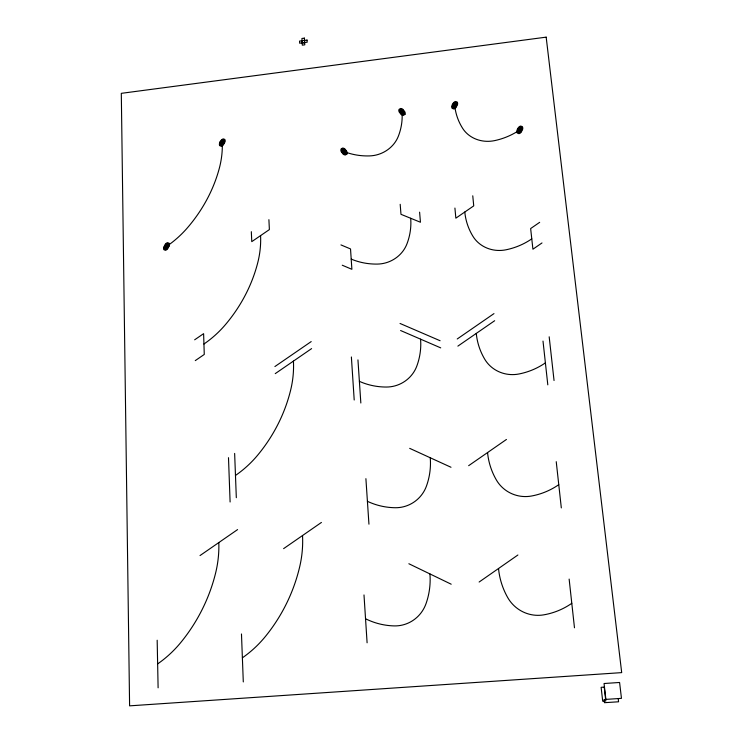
<?xml version="1.0" encoding="UTF-8"?>
<svg xmlns="http://www.w3.org/2000/svg" width="743" height="743" viewBox="0 0 743 743"><rect width="100%" height="100%" fill="white"/><g stroke="black" fill="none" stroke-linecap="round" stroke-linejoin="round"><path stroke-width="1.11" d="M479.133 582.029L517.899 555.002M468.647 465.685L506.447 439.457M200.025 555.56L237.584 529.592M283.612 548.64L321.422 522.45M539.678 222.333L530.641 228.556L532.917 249.211L541.991 242.952M457.233 338.975L493.974 313.611M457.874 346.127L494.671 320.716M195.27 360.615L204.269 354.448L203.61 333.663L194.657 339.802M274.901 366.55L311.206 341.585M275.244 373.627L311.605 348.606M302.187 43.02L304.658 42.685M340.953 244.911L350.529 248.933L351.885 269.3L342.263 265.223M400.04 323.465L440.097 340.731M400.588 330.514L440.72 347.873M409.69 448.354L451.001 467.263M408.864 563.742L451.196 584.202M618.204 698.596L618.575 701.782L604.449 702.692L604.078 699.516L621.464 698.346L619.588 682.473L604.059 683.514L605.879 699.358M549.179 336.811L554.046 380.518M543.003 341.093L547.805 384.846M556.238 461.672L561.318 507.906M569.138 579.085L574.478 627.789M472.762 195.808L473.737 205.876L455.849 218.173L454.92 208.059M419.6 212.164L420.445 222.241L400.979 214.318L400.189 204.306M357.95 359.891L360.838 403.003M365.9 478.668L368.946 524.177M351.383 356.974L354.207 400.003M363.996 594.948L367.098 642.797M302.011 40.744L302.132 42.89M268.901 219.677L269.384 229.596L251.766 241.642L251.329 231.686M234.639 453.425L236.32 497.699M241.475 633.974L243.295 681.925M228.491 457.669L230.107 501.989M157.172 640.234L158.11 687.823M166.488 246.481A96.497 85.324 -36 0 0 187.635 227.572A144.291 126.134 -36.3 0 0 219.287 168.41A96.135 84.832 -34.8 0 0 222.259 142.563M260.579 235.615A98.791 89.374 -37.2 0 1 257.747 262.706A148.303 132.802 -38.9 0 1 225.603 324.44A99.2 89.894 -38.8 0 1 203.935 344.028M235.475 475.455A102.831 95.568 -46.1 0 0 257.821 454.985A153.662 141.105 -45.2 0 0 290.699 389.871A102.33 95.076 -43.8 0 0 293.429 361.107M218.813 542.566A107.484 99.079 -61.3 0 1 215.535 573.355A161.38 146.975 -60.1 0 1 180.818 642.463A108.237 99.432 -63 0 1 157.637 663.908M302.522 535.536A107.772 101.41 -61.6 0 1 299.745 566.547A161.807 150.392 -60.1 0 1 265.623 636.203A108.524 101.772 -63.9 0 1 242.385 657.824M402 111.896A62.663 56.338 -22.5 0 1 398.35 136.229A29.924 27.008 -20.7 0 1 369.568 155.909A62.7 56.162 -20.3 0 1 344.009 151.526M410.693 218.275A64.204 59.329 -24.2 0 1 406.988 243.797A30.658 28.457 -21.7 0 1 377.472 264.081A64.232 59.161 -21 0 1 351.207 259.093M420.566 339.152A65.988 62.802 -28.4 0 1 416.814 366.076A31.494 30.147 -24.6 0 1 386.444 387.038A65.969 62.644 -23 0 1 359.389 381.345M430.253 457.762A67.854 66.183 -41.9 0 1 426.445 486.089A32.358 31.819 -37.8 0 1 395.257 507.729A67.715 66.136 -30.1 0 1 367.413 501.311M429.928 573.921A70.371 68.653 -76.3 0 1 426.036 603.622A33.63 32.943 -86.2 0 1 394.059 625.903A69.907 68.913 -76 0 1 365.537 618.752M454.697 105.227A64.492 57.824 -11 0 0 462.592 128.26A30.5 27.482 -12.7 0 0 494.792 140.585A63.833 57.081 -13.3 0 0 519.812 129.867M464.802 212.024A66.146 60.917 -8.2 0 0 472.966 236.348A31.271 28.968 -10.4 0 0 506.085 249.778A65.43 60.137 -11.5 0 0 531.774 238.865M476.282 333.412A68.068 64.492 -2.2 0 0 484.761 359.259A32.163 30.677 -5.1 0 0 518.939 373.989A67.26 63.694 -7.5 0 0 545.39 362.863M487.557 452.561A70.167 67.91 12.4 0 0 496.352 479.941A33.119 32.33 11.4 0 0 531.57 496.008A69.155 67.186 3.6 0 0 558.764 484.677M498.525 568.506A72.888 70.65 38.9 0 0 507.627 597.428A34.457 33.584 46.2 0 0 543.867 614.832A71.579 70.111 37.1 0 0 571.794 603.307M520.397 129.458C519.608 132.44 518.633 128.307 520.397 129.458M520.982 129.059L520.369 130.787L518.8 131.139L519.246 128.938L520.165 128.344L520.982 129.059M453.564 105.506C455.375 109.62 456.648 100.064 453.564 105.506M454.131 105.367C455.032 107.429 455.673 102.645 454.131 105.367M222.835 142.182C221.953 145.043 221.238 141.086 222.835 142.182M223.411 141.792C221.154 148.247 220.012 138.997 223.411 141.792M165.392 246.741C166.841 251.812 169.32 240.556 165.392 246.741M165.94 246.611C166.683 248.729 167.574 243.862 165.94 246.611M400.821 110.902C401.526 116.187 405.279 110.048 400.821 110.902M401.415 111.394C401.768 114.041 403.644 110.976 401.415 111.394M344.631 151.767C343.182 153.29 343.359 149.102 344.631 151.767M345.254 152.018C342.365 155.064 342.718 146.677 345.254 152.018M517.472 128.976L516.933 130.554A5.09 4.607 -10.3 0 0 516.868 131.882A3.251 2.935 -10.4 0 0 517.286 133.053L518.911 133.666A3.251 2.935 -10.5 0 0 520.165 133.136A5.08 4.597 -10.6 0 0 521.215 132.18L522.682 129.171A5.08 4.597 -10.6 0 0 522.747 127.842A3.446 3.111 -10.5 0 0 522.301 126.607L520.704 126.059A3.251 2.935 -10.3 0 0 519.45 126.598A5.09 4.597 -10.2 0 0 518.4 127.555L517.472 128.976M517.936 129.152L517.509 130.415A4.068 3.678 -10.3 0 0 517.453 131.474A2.6 2.35 -10.4 0 0 517.787 132.412L519.097 132.904A2.6 2.35 -10.5 0 0 520.091 132.477A4.068 3.678 -10.6 0 0 520.936 131.715L522.106 129.31A4.068 3.678 -10.6 0 0 522.162 128.251A2.758 2.489 -10.5 0 0 521.809 127.257L520.518 126.821A2.6 2.35 -10.4 0 0 519.524 127.248A4.068 3.678 -10.3 0 0 518.679 128.019L517.936 129.152M518.41 129.328L518.085 130.276A3.056 2.758 -10.3 0 0 518.038 131.074A1.95 1.765 -10.4 0 0 518.289 131.771L519.273 132.143A1.95 1.765 -10.5 0 0 520.026 131.827A3.046 2.758 -10.5 0 0 520.657 131.251L521.53 129.449A3.046 2.758 -10.5 0 0 521.577 128.65A2.071 1.867 -10.5 0 0 521.307 127.907L520.341 127.582A1.95 1.765 -10.4 0 0 519.589 127.907A3.056 2.758 -10.3 0 0 518.958 128.474L518.41 129.328M452.422 104.373L451.874 105.915A4.997 4.495 -14.8 0 0 451.79 107.215A3.186 2.87 -15 0 0 452.181 108.367L453.769 108.97A3.186 2.87 -15.1 0 0 454.995 108.432A4.987 4.486 -15.2 0 0 456.035 107.494L457.521 104.549A4.987 4.486 -15.1 0 0 457.604 103.24A3.381 3.046 -15 0 0 457.186 102.032L455.626 101.503A3.186 2.87 -14.9 0 0 454.391 102.032A4.997 4.495 -14.8 0 0 453.351 102.971L452.422 104.373M452.877 104.54L452.441 105.775A3.994 3.594 -14.9 0 0 452.366 106.825A2.554 2.294 -15 0 0 452.682 107.735L453.954 108.218A2.554 2.294 -15.1 0 0 454.939 107.791A3.994 3.594 -15.1 0 0 455.775 107.038L456.954 104.679A3.994 3.585 -15.1 0 0 457.019 103.639A2.703 2.433 -15 0 0 456.685 102.673L455.44 102.246A2.554 2.294 -14.9 0 0 454.456 102.673A3.994 3.594 -14.9 0 0 453.62 103.426L452.877 104.54M453.332 104.717L452.998 105.645A3 2.693 -14.9 0 0 452.951 106.425A1.913 1.718 -15 0 0 453.184 107.113L454.14 107.475A1.913 1.718 -15 0 0 454.874 107.15A2.991 2.693 -15.1 0 0 455.505 106.593L456.388 104.819A2.991 2.693 -15.1 0 0 456.434 104.039A2.034 1.83 -15 0 0 456.193 103.314L455.255 102.989A1.913 1.718 -14.9 0 0 454.512 103.314A3 2.693 -14.9 0 0 453.889 103.871L453.332 104.717M220.16 141.709L219.547 143.232A4.848 4.337 -29.9 0 0 219.399 144.513A3.093 2.768 -30 0 0 219.714 145.647L221.182 146.25A3.093 2.768 -30.1 0 0 222.38 145.73A4.848 4.328 -30.1 0 0 223.42 144.811L224.98 141.904A4.848 4.319 -30.1 0 0 225.12 140.622A3.288 2.935 -30 0 0 224.795 139.424L223.337 138.895A3.093 2.768 -29.9 0 0 222.148 139.405A4.848 4.328 -29.9 0 0 221.108 140.334L220.16 141.709M220.578 141.885L220.095 143.102A3.882 3.464 -30 0 0 219.974 144.123A2.48 2.21 -30 0 0 220.225 145.034L221.405 145.507A2.48 2.21 -30.1 0 0 222.361 145.099A3.873 3.464 -30.1 0 0 223.188 144.356L224.432 142.034A3.873 3.455 -30 0 0 224.553 141.012A2.628 2.35 -30 0 0 224.284 140.046L223.123 139.628A2.48 2.21 -29.9 0 0 222.166 140.037A3.882 3.464 -29.9 0 0 221.34 140.78L220.578 141.885M220.996 142.052L220.634 142.962A2.907 2.6 -30 0 0 220.55 143.733A1.857 1.662 -30 0 0 220.736 144.411L221.618 144.774A1.857 1.662 -30.1 0 0 222.333 144.467A2.907 2.591 -30.1 0 0 222.956 143.91L223.894 142.173A2.907 2.591 -30 0 0 223.977 141.402A1.969 1.755 -30 0 0 223.782 140.678L222.909 140.362A1.857 1.662 -29.9 0 0 222.194 140.668A2.907 2.6 -29.9 0 0 221.572 141.226L220.996 142.052M168.141 246.091L167.175 247.893A2.963 2.684 -37.1 0 1 166.534 248.459A1.895 1.709 -37.1 0 1 165.81 248.775L164.918 248.385A1.895 1.709 -37.1 0 1 164.742 247.679A2.963 2.684 -37 0 1 164.844 246.88L165.81 245.079A2.963 2.684 -37 0 1 166.441 244.512A1.895 1.709 -37 0 1 167.175 244.196L168.048 244.54A2.006 1.82 -37 0 1 168.243 245.292A2.963 2.675 -37.1 0 1 168.141 246.091M168.689 245.961L167.398 248.366A3.947 3.576 -37.1 0 1 166.553 249.119A2.526 2.285 -37.1 0 1 165.578 249.537L164.398 249.026A2.526 2.285 -37.1 0 1 164.157 248.078A3.956 3.576 -37 0 1 164.296 247.01L165.578 244.605A3.956 3.576 -37 0 1 166.432 243.853A2.526 2.285 -37 0 1 167.398 243.435L168.568 243.89A2.675 2.424 -37 0 1 168.819 244.893A3.947 3.576 -37.1 0 1 168.689 245.961M169.237 245.831L167.63 248.831A4.941 4.467 -37.1 0 1 166.571 249.778A3.158 2.851 -37.2 0 1 165.355 250.307L163.878 249.657A3.158 2.851 -37.1 0 1 163.581 248.478A4.941 4.477 -37 0 1 163.748 247.14L165.355 244.141A4.941 4.477 -37 0 1 166.413 243.193A3.158 2.851 -36.9 0 1 167.63 242.673L169.088 243.24A3.344 3.028 -37 0 1 169.404 244.493A4.941 4.467 -37.1 0 1 169.237 245.831M404.981 114.32L403.551 115.304A3.158 2.851 -18.4 0 1 402.269 115.091A4.95 4.458 -18.3 0 1 401.09 114.431L399.158 111.933A4.95 4.458 -18.3 0 1 398.852 110.688A3.353 3.018 -18.4 0 1 399.047 109.407L400.458 108.506A3.158 2.842 -18.6 0 1 401.74 108.71A4.95 4.458 -18.6 0 1 402.91 109.37L404.851 111.868A4.95 4.458 -18.6 0 1 405.158 113.112A3.158 2.851 -18.5 0 1 404.981 114.32M403.793 113.354L402.929 113.939A1.895 1.709 -18.4 0 1 402.158 113.809A2.972 2.675 -18.4 0 1 401.461 113.419L400.291 111.914A2.972 2.675 -18.4 0 1 400.115 111.171A2.015 1.811 -18.4 0 1 400.226 110.401L401.081 109.862A1.895 1.709 -18.5 0 1 401.852 109.983A2.972 2.675 -18.6 0 1 402.548 110.382L403.718 111.877A2.972 2.675 -18.5 0 1 403.895 112.63A1.895 1.709 -18.5 0 1 403.793 113.354M404.387 113.837L403.245 114.617A2.526 2.275 -18.4 0 1 402.214 114.45A3.966 3.566 -18.3 0 1 401.276 113.93L399.725 111.924A3.956 3.566 -18.4 0 1 399.483 110.93A2.684 2.415 -18.4 0 1 399.632 109.899L400.774 109.184A2.526 2.275 -18.5 0 1 401.796 109.351A3.956 3.566 -18.6 0 1 402.734 109.871L404.285 111.868A3.956 3.566 -18.6 0 1 404.526 112.871A2.526 2.275 -18.5 0 1 404.387 113.837M345.764 153.002L344.901 153.587A1.895 1.718 -22.8 0 1 344.139 153.457A2.963 2.693 -22.7 0 1 343.442 153.058L342.309 151.535A2.963 2.693 -22.7 0 1 342.133 150.773A2.015 1.82 -22.8 0 1 342.263 150.002L343.117 149.454A1.895 1.718 -22.9 0 1 343.879 149.584A2.963 2.693 -22.9 0 1 344.566 149.993L345.709 151.507A2.963 2.693 -22.9 0 1 345.876 152.269A1.895 1.718 -22.8 0 1 345.764 153.002M346.349 153.495L345.198 154.284A2.526 2.294 -22.7 0 1 344.176 154.107A3.956 3.585 -22.7 0 1 343.257 153.569L341.743 151.535A3.956 3.585 -22.7 0 1 341.511 150.532A2.684 2.433 -22.8 0 1 341.678 149.492L342.82 148.767A2.526 2.285 -22.9 0 1 343.833 148.944A3.956 3.585 -23 0 1 344.752 149.482L346.275 151.507A3.956 3.585 -22.9 0 1 346.507 152.519A2.526 2.294 -22.8 0 1 346.349 153.495M346.935 153.987L345.495 154.971A3.158 2.861 -22.7 0 1 344.223 154.748A4.941 4.486 -22.6 0 1 343.071 154.08L341.176 151.544A4.941 4.477 -22.7 0 1 340.888 150.281A3.353 3.037 -22.8 0 1 341.093 148.981L342.523 148.08A3.158 2.861 -22.9 0 1 343.786 148.303A4.941 4.486 -23 0 1 344.947 148.971L346.842 151.507A4.941 4.486 -23 0 1 347.13 152.77A3.158 2.861 -22.8 0 1 346.935 153.987M304.389 38.125L301.918 38.46L302.317 45.165L304.788 44.831L304.389 38.125M307.045 40.066L299.54 41.079L299.661 43.224L307.175 42.212L307.045 40.066M546.17 37.15L121.304 93.339L129.598 705.85L621.696 672.619L546.17 37.15M604.226 687.117L601.124 687.321L602.703 701.206L605.824 701.002L604.226 687.117"/></g></svg>
